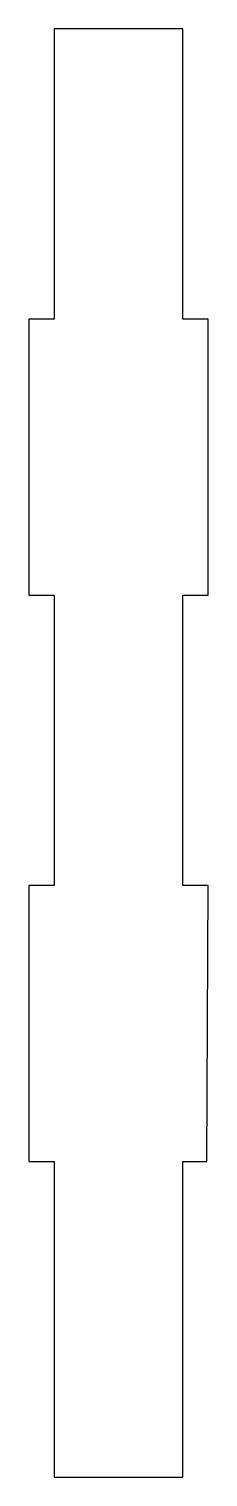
# Model space of a CAD drawing. Extents: x 33.6 to 44.3, y 0 to 85.6.
import ezdxf

# ---------------------------------------------------------------- set-up
doc = ezdxf.new("R2010")
doc.units = 0
doc.header["$MEASUREMENT"] = 0
doc.layers.add('VISIBLE', color=7, linetype='CONTINUOUS')

msp = doc.modelspace()

# ---------------------------------------------------------------- linework, layer by layer
at = {"layer": 'VISIBLE'}
for p, q in [((42.764, 85.57), (35.144, 85.57)), ((35.144, 85.57), (35.144, 68.418)), ((42.764, 68.418), (42.764, 85.57)), ((35.144, 68.418), (33.645, 68.418)), ((33.645, 68.418), (33.645, 52.103)), ((44.262, 68.418), (42.764, 68.418)), ((44.262, 52.103), (44.262, 68.418)), ((33.645, 52.103), (35.144, 52.103)), ((35.144, 52.103), (35.144, 34.958)), ((42.764, 34.958), (42.764, 52.103)), ((42.764, 52.103), (44.262, 52.103)), ((35.144, 34.958), (33.645, 34.958)), ((33.645, 34.958), (33.645, 18.643)), ((44.262, 34.958), (42.764, 34.958)), ((44.182, 18.643), (44.262, 34.958)), ((33.645, 18.643), (35.144, 18.643)), ((35.144, 18.643), (35.144, 0)), ((42.764, 0), (42.764, 18.643)), ((42.764, 18.643), (44.182, 18.643)), ((35.144, 0), (42.764, 0))]:
    msp.add_line(p, q, dxfattribs=at)

doc.saveas('drawing.dxf')
